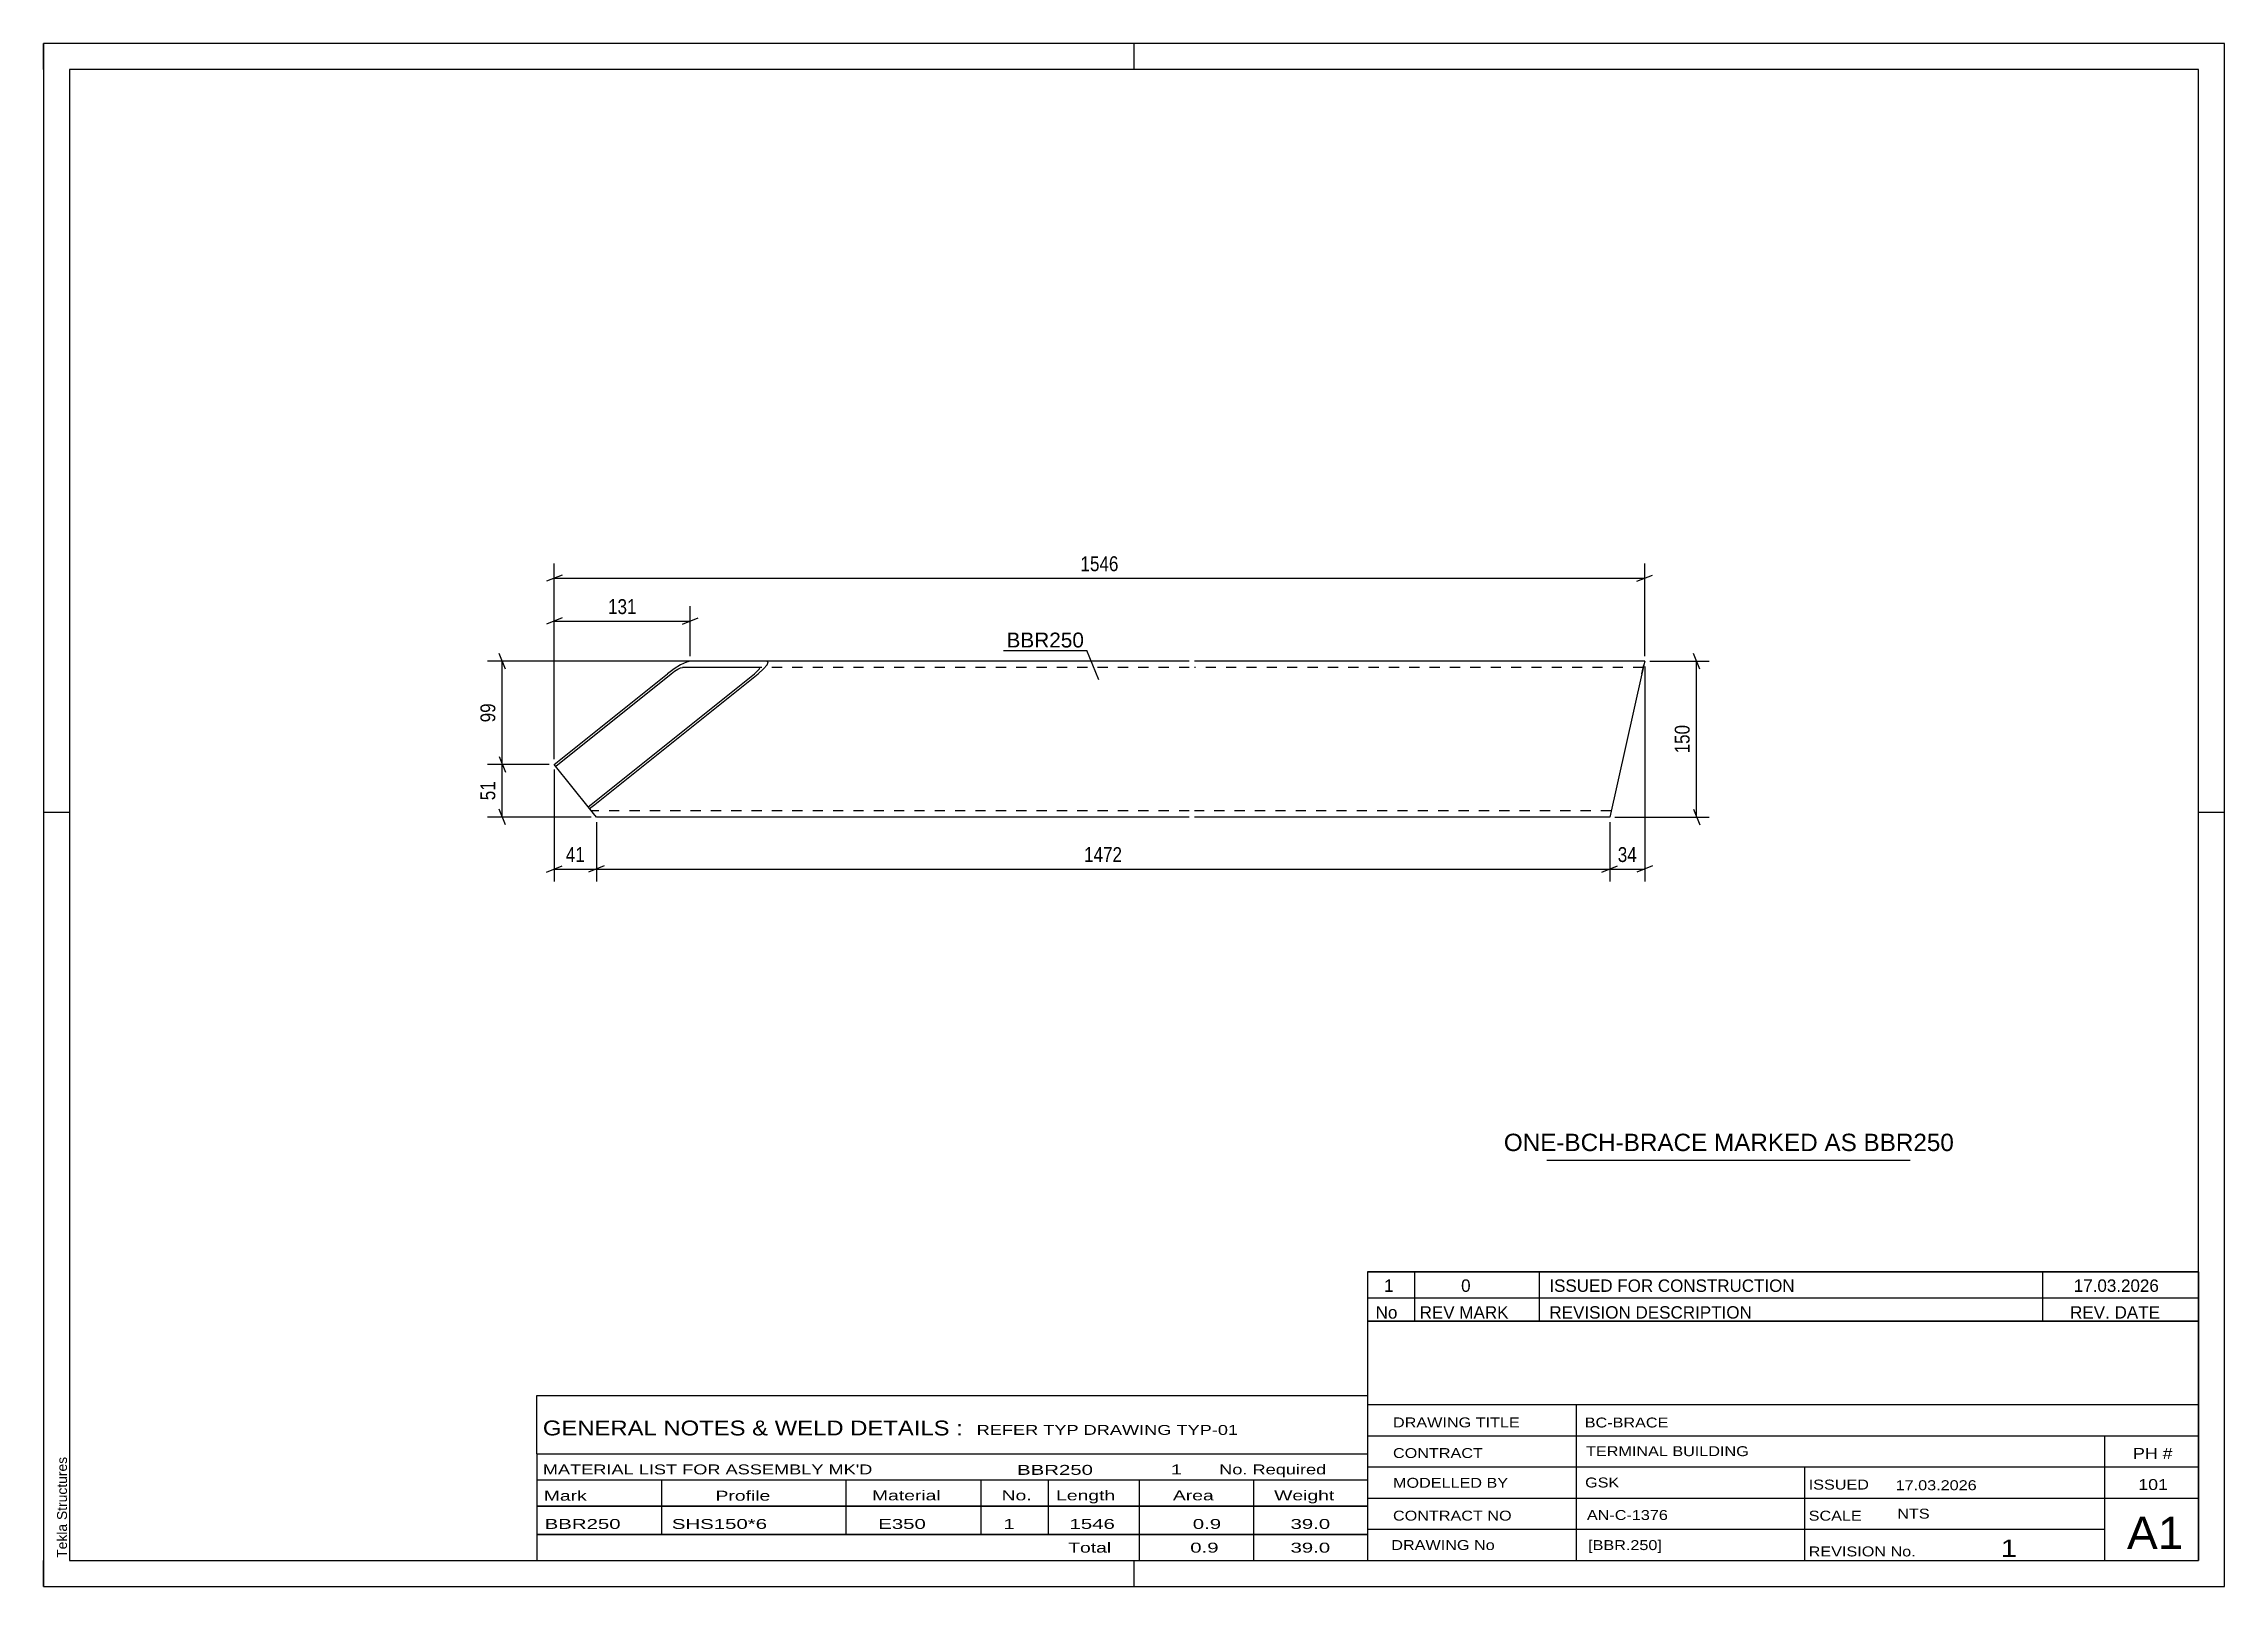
# Model space of a CAD drawing. Header units: millimetres. Extents: x 0 to 420, y 0 to 297.
import ezdxf

# ---------------------------------------------------------------- set-up
doc = ezdxf.new("R2010")
doc.units = ezdxf.units.MM
doc.linetypes.add('DXK_LINE_DOT2', pattern=[3.9198, 1.9599, -1.9599])
doc.styles.add('Arial', font='ARIAL.TTF', dxfattribs={"height": 0.2})
doc.styles.add('Arial Narrow', font='ARIALN.TTF', dxfattribs={"height": 0.2})

# ---------------------------------------------------------------- blocks, each defined once
blk = doc.blocks.new('Unknown-585755187-1162')
at = {"color": 5, "linetype": 'Continuous'}
for p, q in [((420, 297), (0, 297)), ((0, 297), (0, 0)), ((0, 292), (0, 297)), ((210, 292), (210, 297)), ((420, 0), (420, 297)), ((415, 292), (5, 292)), ((5, 292), (5, 5)), ((415, 5), (415, 292)), ((5, 149), (0, 149)), ((420, 149), (415, 149)), ((0, 0), (0, 5)), ((5, 5), (415, 5)), ((210, 0), (210, 5)), ((0, 0), (420, 0))]:
    blk.add_line(p, q, dxfattribs=at)
at = {"color": 174, "linetype": 'Continuous', "style": 'Arial'}
blk.add_text('Tekla Structures', height=1.9102, rotation=90, dxfattribs=at).set_placement((4.5, 5.5))
blk = doc.blocks.new('Part-585755187-2006 - 1982')
at = {"color": 2, "linetype": 'Continuous'}
for p, q in [((121.41, 176.62), (120.16, 175.7)), ((122.69, 177.4), (121.41, 176.62)), ((121.48, 176.16), (122.12, 176.55)), ((122.12, 176.55), (122.67, 176.81)), ((122.67, 176.81), (123.05, 176.9)), ((123.79, 177.92), (122.69, 177.4)), ((137.73, 176.9), (123.05, 176.9)), ((124.55, 178.1), (123.79, 177.92)), ((220.63, 178.1), (124.55, 178.1)), ((137.79, 176.55), (137.45, 176.16)), ((137.63, 175.7), (138.67, 176.62)), ((137.73, 176.9), (137.89, 176.81)), ((137.89, 176.81), (137.79, 176.55)), ((138.67, 176.62), (139.34, 177.4)), ((139.54, 177.92), (139.23, 178.1)), ((139.34, 177.4), (139.54, 177.92)), ((308.36, 178.1), (221.63, 178.1)), ((308.32, 177.92), (307.82, 175.7)), ((308.36, 178.1), (308.32, 177.92)), ((98.34, 158.24), (120.16, 175.7)), ((98.62, 157.9), (120.86, 175.7)), ((105.45, 150.5), (136.93, 175.7)), ((106.15, 150.5), (137.63, 175.7)), ((120.86, 175.7), (121.48, 176.16)), ((137.45, 176.16), (136.93, 175.7)), ((307.82, 175.7), (301.63, 148.1)), ((105.13, 149.76), (98.34, 158.24)), ((104.87, 150.08), (105.45, 150.5)), ((105.13, 149.76), (106.15, 150.5)), ((105.9, 148.8), (105.13, 149.76)), ((106.46, 148.1), (105.9, 148.8)), ((220.63, 148.1), (106.46, 148.1)), ((301.63, 148.1), (221.63, 148.1))]:
    blk.add_line(p, q, dxfattribs=at)
at = {"color": 7, "linetype": 'DXK_LINE_DOT2'}
for p, q in [((220.63, 176.9), (137.73, 176.9)), ((308.09, 176.9), (221.63, 176.9)), ((307.82, 175.7), (308.2, 177.4)), ((104.91, 150.04), (104.87, 150.08)), ((105.22, 149.65), (105.13, 149.76)), ((105.13, 149.76), (105.27, 149.58)), ((105.9, 148.8), (105.13, 149.76)), ((220.63, 149.3), (105.5, 149.3)), ((301.9, 149.3), (221.63, 149.3)), ((301.9, 149.3), (301.92, 149.39))]:
    blk.add_line(p, q, dxfattribs=at)
blk = doc.blocks.new('StraightDimension-585755187-2046 - 1982')
at = {"color": 7, "linetype": 'Continuous'}
for p, q in [((308.36, 177.1), (308.36, 135.7)), ((301.63, 147.1), (301.63, 135.7)), ((300.13, 137.5), (303.13, 138.7)), ((309.86, 138.7), (306.86, 137.5)), ((301.63, 138.1), (308.36, 138.1))]:
    blk.add_line(p, q, dxfattribs=at)
at = {"color": 0}
blk.add_wipeout([(307.42, 138.85), (307.42, 143.05), (302.57, 143.05), (302.57, 138.85)], dxfattribs=at)
at = {"color": 3, "style": 'Arial Narrow'}
blk.add_text('34', height=2.863, dxfattribs=at).set_placement((303.17, 139.45))
blk = doc.blocks.new('StraightDimension-585755187-2039 - 1982')
at = {"color": 7, "linetype": 'Continuous'}
for p, q in [((309.36, 178.1), (320.76, 178.1)), ((318.96, 176.6), (317.76, 179.6)), ((318.36, 148.1), (318.36, 178.1)), ((302.63, 148.1), (320.76, 148.1)), ((317.76, 149.6), (318.96, 146.6))]:
    blk.add_line(p, q, dxfattribs=at)
at = {"color": 0}
blk.add_wipeout([(317.61, 166.44), (313.41, 166.44), (313.41, 159.76), (317.61, 159.76)], dxfattribs=at)
at = {"color": 3, "style": 'Arial Narrow'}
blk.add_text('150', height=2.863, rotation=90.0002, dxfattribs=at).set_placement((317.01, 160.36))
blk = doc.blocks.new('StraightDimension-585755187-2027 - 1982')
at = {"color": 7, "linetype": 'Continuous'}
for p, q in [((139.63, 178.1), (85.49, 178.1)), ((88.94, 176.6), (87.74, 179.6)), ((88.34, 158.24), (88.34, 178.1)), ((87.74, 159.74), (88.94, 156.74)), ((97.34, 158.24), (85.49, 158.24))]:
    blk.add_line(p, q, dxfattribs=at)
at = {"color": 0}
blk.add_wipeout([(87.59, 170.6), (83.39, 170.6), (83.39, 165.74), (87.59, 165.74)], dxfattribs=at)
at = {"color": 3, "style": 'Arial Narrow'}
blk.add_text('99', height=2.863, rotation=90.0002, dxfattribs=at).set_placement((86.99, 166.34))
blk = doc.blocks.new('StraightDimension-585755187-2028 - 1982')
at = {"color": 7, "linetype": 'Continuous'}
for p, q in [((87.74, 159.74), (88.94, 156.74)), ((97.34, 158.24), (85.49, 158.24)), ((88.34, 148.1), (88.34, 158.24)), ((105.46, 148.1), (85.49, 148.1)), ((88.94, 146.6), (87.74, 149.6))]:
    blk.add_line(p, q, dxfattribs=at)
at = {"color": 0}
blk.add_wipeout([(87.59, 155.6), (83.39, 155.6), (83.39, 150.74), (87.59, 150.74)], dxfattribs=at)
at = {"color": 3, "style": 'Arial Narrow'}
blk.add_text('51', height=2.863, rotation=90.0002, dxfattribs=at).set_placement((86.99, 151.34))
blk = doc.blocks.new('StraightDimension-585755187-2047 - 1982')
at = {"color": 7, "linetype": 'Continuous'}
for p, q in [((106.46, 147.1), (106.46, 135.7)), ((301.63, 147.1), (301.63, 135.7)), ((107.96, 138.7), (104.96, 137.5)), ((300.13, 137.5), (303.13, 138.7)), ((106.46, 138.1), (301.63, 138.1))]:
    blk.add_line(p, q, dxfattribs=at)
at = {"color": 0}
blk.add_wipeout([(208.3, 138.85), (208.3, 143.05), (199.79, 143.05), (199.79, 138.85)], dxfattribs=at)
at = {"color": 3, "style": 'Arial Narrow'}
blk.add_text('1472', height=2.863, dxfattribs=at).set_placement((200.39, 139.45))
blk = doc.blocks.new('StraightDimension-585755187-2048 - 1982')
at = {"color": 7, "linetype": 'Continuous'}
for p, q in [((98.34, 157.24), (98.34, 135.7)), ((106.46, 147.1), (106.46, 135.7)), ((96.84, 137.5), (99.84, 138.7)), ((107.96, 138.7), (104.96, 137.5)), ((98.34, 138.1), (106.46, 138.1))]:
    blk.add_line(p, q, dxfattribs=at)
at = {"color": 0}
blk.add_wipeout([(104.83, 138.85), (104.83, 143.05), (99.97, 143.05), (99.97, 138.85)], dxfattribs=at)
at = {"color": 3, "style": 'Arial Narrow'}
blk.add_text('41', height=2.863, dxfattribs=at).set_placement((100.57, 139.45))
blk = doc.blocks.new('StraightDimension-585755187-2062 - 1982')
at = {"color": 7, "linetype": 'Continuous'}
for p, q in [((99.84, 194.69), (96.84, 193.49)), ((98.34, 159.24), (98.34, 196.94)), ((98.34, 194.09), (308.36, 194.09)), ((306.86, 193.49), (309.86, 194.69)), ((308.36, 179.1), (308.36, 196.94))]:
    blk.add_line(p, q, dxfattribs=at)
at = {"color": 0}
blk.add_wipeout([(207.61, 194.84), (207.61, 199.04), (199.1, 199.04), (199.1, 194.84)], dxfattribs=at)
at = {"color": 3, "style": 'Arial Narrow'}
blk.add_text('1546', height=2.863, dxfattribs=at).set_placement((199.7, 195.44))
blk = doc.blocks.new('StraightDimension-585755187-2323 - 1982')
at = {"color": 7, "linetype": 'Continuous'}
for p, q in [((99.84, 186.44), (96.84, 185.24)), ((98.34, 159.24), (98.34, 188.69)), ((98.34, 185.84), (124.55, 185.84)), ((123.05, 185.24), (126.05, 186.44)), ((124.55, 179.1), (124.55, 188.69))]:
    blk.add_line(p, q, dxfattribs=at)
at = {"color": 0}
blk.add_wipeout([(114.79, 186.59), (114.79, 190.79), (108.11, 190.79), (108.11, 186.59)], dxfattribs=at)
at = {"color": 3, "style": 'Arial Narrow'}
blk.add_text('131', height=2.863, dxfattribs=at).set_placement((108.71, 187.19))
blk = doc.blocks.new('Unknown-585755187-2461')
at = {"color": 7, "linetype": 'Continuous'}
for p, q in [((95, 36.75), (255, 36.75)), ((95, 25.5), (95, 36.75)), ((255, 36.75), (255, 25.5)), ((95, 25.5), (255, 25.5)), ((95, 25.5), (95, 20.5)), ((255, 25.5), (255, 20.5)), ((95, 20.5), (255, 20.5)), ((95, 20.5), (95, 15.5)), ((119, 20.5), (119, 15.5)), ((154.5, 20.5), (154.5, 15.5)), ((180.5, 20.5), (180.5, 15.5)), ((193.5, 20.5), (193.5, 15.5)), ((211, 20.5), (211, 15.5)), ((233, 20.5), (233, 15.5)), ((255, 20.5), (255, 15.5)), ((95, 15.5), (255, 15.5)), ((95, 15.45), (95, 10.05)), ((95, 15.45), (255, 15.45)), ((119, 15.5), (119, 10)), ((154.5, 15.5), (154.5, 10)), ((180.5, 15.5), (180.5, 10)), ((193.5, 15.5), (193.5, 10)), ((211, 15.5), (211, 10)), ((233, 15.5), (233, 10)), ((255, 15.45), (255, 10.05)), ((95, 10.05), (255, 10.05)), ((95, 10), (255, 10)), ((95, 10), (95, 5)), ((211, 10), (211, 5)), ((233, 10), (233, 5)), ((255, 10), (255, 5)), ((95, 5), (255, 5))]:
    blk.add_line(p, q, dxfattribs=at)
at = {"color": 7, "style": 'Arial Narrow'}
for s, height, width, p in [('GENERAL NOTES & WELD DETAILS :', 2.8633, 1.4, (96.15, 29.06)), ('REFER TYP DRAWING TYP-01', 1.9089, 1.6, (179.7, 29.16)), ("MATERIAL LIST FOR ASSEMBLY MK'D", 1.9089, 1.6, (96.15, 21.56)), ('BBR250', 1.909, 1.794707, (187.48, 21.47)), ('1', 1.91, 1.794707, (217.08, 21.56)), ('No. Required', 1.9089, 1.6, (226.41, 21.56)), ('Mark', 1.909, 1.7, (96.34, 16.5)), ('Profile', 1.909, 1.7, (129.41, 16.5)), ('Material', 1.909, 1.7, (159.54, 16.56)), ('No.', 1.909, 1.7, (184.5, 16.56)), ('Length', 1.909, 1.7, (195, 16.56)), ('Area', 1.909, 1.7, (217.5, 16.56)), ('Weight', 1.909, 1.7, (237, 16.56))]:
    blk.add_text(s, height=height, dxfattribs=dict(at, width=width)).set_placement(p)
at = {"color": 7, "linetype": 'Continuous', "style": 'Arial Narrow'}
for s, height, width, p in [('BBR250', 1.909, 1.794707, (96.5, 11.06)), ('SHS150*6', 1.909, 1.794707, (121, 11.06)), ('E350', 1.909, 1.794707, (160.74, 11.06)), ('1', 1.91, 1.794707, (184.86, 11.06)), ('1546', 1.909, 1.794707, (197.58, 11.06)), ('0.9', 1.909, 1.794707, (221.32, 11.06)), ('39.0', 1.909, 1.794707, (240.14, 11.06)), ('Total', 1.909, 1.7, (197.33, 6.5)), ('0.9', 1.909, 1.794707, (220.83, 6.5)), ('39.0', 1.909, 1.794707, (240.14, 6.5))]:
    blk.add_text(s, height=height, dxfattribs=dict(at, width=width)).set_placement(p)
blk = doc.blocks.new('Unknown-585755187-2459')
at = {"color": 7, "linetype": 'Continuous'}
for p, q in [((255, 51.05), (255, 5)), ((255, 51.05), (415, 51.05)), ((415, 51), (415, 5)), ((255, 35), (415, 35)), ((295.14, 35), (295.14, 5)), ((255, 29), (415, 29)), ((397, 5.05), (397, 29.05)), ((255, 23), (415, 23)), ((339.14, 23), (339.14, 5)), ((255, 17), (415, 17)), ((255, 11), (397, 11)), ((255, 5), (415, 5))]:
    blk.add_line(p, q, dxfattribs=at)
at = {"color": 7, "style": 'Arial Narrow'}
for s, height, width, p in [('DRAWING TITLE', 1.9089, 1.425378, (259.88, 30.61)), ('BC-BRACE', 1.909, 1.425378, (296.81, 30.59)), ('CONTRACT', 1.909, 1.425378, (259.88, 24.71)), ('TERMINAL BUILDING', 1.9089, 1.425378, (297.06, 25.07)), ('MODELLED BY', 1.9089, 1.425378, (259.88, 18.98)), ('GSK', 1.909, 1.425378, (296.88, 19.04)), ('ISSUED', 1.909, 1.425378, (339.94, 18.64)), ('17.03.2026', 1.909, 1.425378, (356.69, 18.52)), ('CONTRACT NO', 1.9089, 1.425378, (259.88, 12.66)), ('AN-C-1376', 1.909, 1.425378, (297.23, 12.78)), ('SCALE', 1.909, 1.425378, (339.94, 12.65)), ('A1', 6.204, 1.25, (401.24, 7.2)), ('DRAWING No', 1.909, 1.425378, (259.56, 7)), ('[BBR.250]', 1.909, 1.425378, (297.46, 6.99)), ('1', 3.34, 1.5, (376.91, 5.68)), ('REVISION No.', 1.9089, 1.425378, (339.94, 5.77))]:
    blk.add_text(s, height=height, dxfattribs=dict(at, width=width)).set_placement(p)
at = {"color": 7, "linetype": 'Continuous', "style": 'Arial Narrow'}
for s, height, width, p in [('PH #', 2.1, 1.42538, (402.4, 24.55)), ('101', 2.1, 1.42538, (403.41, 18.55)), ('NTS', 1.909, 1.425378, (357, 13.05))]:
    blk.add_text(s, height=height, dxfattribs=dict(at, width=width)).set_placement(p)
blk = doc.blocks.new('Unknown-585755187-2460')
at = {"color": 7, "linetype": 'Continuous'}
for p, q in [((255, 60.55), (415, 60.55)), ((415, 60.55), (255, 60.55)), ((255, 60.55), (255, 55.55)), ((264, 60.55), (264, 55.55)), ((288, 60.55), (288, 55.55)), ((385, 60.55), (385, 55.55)), ((415, 60.55), (415, 55.55)), ((255, 55.55), (415, 55.55)), ((255, 55.55), (255, 51.05)), ((255, 55.55), (415, 55.55)), ((264, 55.55), (264, 51.05)), ((288, 55.55), (288, 51.05)), ((385, 55.55), (385, 51.05)), ((415, 55.55), (415, 51.05)), ((415, 51.05), (255, 51.05))]:
    blk.add_line(p, q, dxfattribs=at)
at = {"color": 7, "linetype": 'Continuous', "style": 'Arial Narrow'}
for s, height, width, p in [('1', 2.39, 1.196471, (258.16, 56.7)), ('0', 2.39, 1.196471, (273, 56.7)), ('ISSUED FOR CONSTRUCTION', 2.3861, 1.196471, (290, 56.7)), ('17.03.2026', 2.386, 1.196471, (391, 56.7)), ('No', 2.386, 1.2, (256.54, 51.55)), ('REV MARK', 2.386, 1.2, (265, 51.55)), ('REVISION DESCRIPTION', 2.3861, 1.2, (290, 51.55)), ('REV. DATE', 2.386, 1.2, (390.28, 51.55))]:
    blk.add_text(s, height=height, dxfattribs=dict(at, width=width)).set_placement(p)
blk = doc.blocks.new('Unknown-585755187-2462')
at = {"color": 7, "linetype": 'Continuous'}
blk.add_line((289.5, 82.05), (359.5, 82.05), dxfattribs=at)
at = {"color": 7, "style": 'Arial'}
blk.add_text('ONE-BCH-BRACE MARKED AS BBR250', height=3.3428, dxfattribs=at).set_placement((281.23, 83.8))
blk = doc.blocks.new('Mark-585755187-2009 - 1982')
at = {"color": 0}
blk.add_wipeout([(200.34, 180.75), (200.34, 183.75), (185.45, 183.75), (185.45, 180.75)], dxfattribs=at)
blk.add_wipeout([(200.34, 180.75), (200.34, 183.75), (185.45, 183.75), (185.45, 180.75)], dxfattribs=at)
at = {"color": 30, "linetype": 'Continuous'}
for p in [(184.85, 180.15), (203.2, 174.49)]:
    blk.add_line(p, (200.94, 180.15), dxfattribs=at)
at = {"color": 3, "style": 'Arial'}
blk.add_text('BBR250', height=2.865, dxfattribs=at).set_placement((185.45, 180.75))

msp = doc.modelspace()

# ---------------------------------------------------------------- block references
for name in ['Unknown-585755187-1162', 'Part-585755187-2006 - 1982', 'Unknown-585755187-2462', 'Unknown-585755187-2460', 'Unknown-585755187-2459', 'Unknown-585755187-2461']:
    msp.add_blockref(name, (0, 0))

# ---------------------------------------------------------------- next in the draw order: block references
for name in ['StraightDimension-585755187-2027 - 1982', 'StraightDimension-585755187-2046 - 1982']:
    msp.add_blockref(name, (0, 0))

# ---------------------------------------------------------------- next in the draw order: block references
for name in ['StraightDimension-585755187-2039 - 1982', 'StraightDimension-585755187-2028 - 1982']:
    msp.add_blockref(name, (0, 0))

# ---------------------------------------------------------------- next in the draw order: block references
msp.add_blockref('StraightDimension-585755187-2047 - 1982', (0, 0))

# ---------------------------------------------------------------- next in the draw order: block references
msp.add_blockref('StraightDimension-585755187-2048 - 1982', (0, 0))

# ---------------------------------------------------------------- next in the draw order: block references
msp.add_blockref('StraightDimension-585755187-2062 - 1982', (0, 0))

# ---------------------------------------------------------------- next in the draw order: block references
for name in ['StraightDimension-585755187-2323 - 1982', 'Mark-585755187-2009 - 1982']:
    msp.add_blockref(name, (0, 0))

doc.saveas('drawing.dxf')
